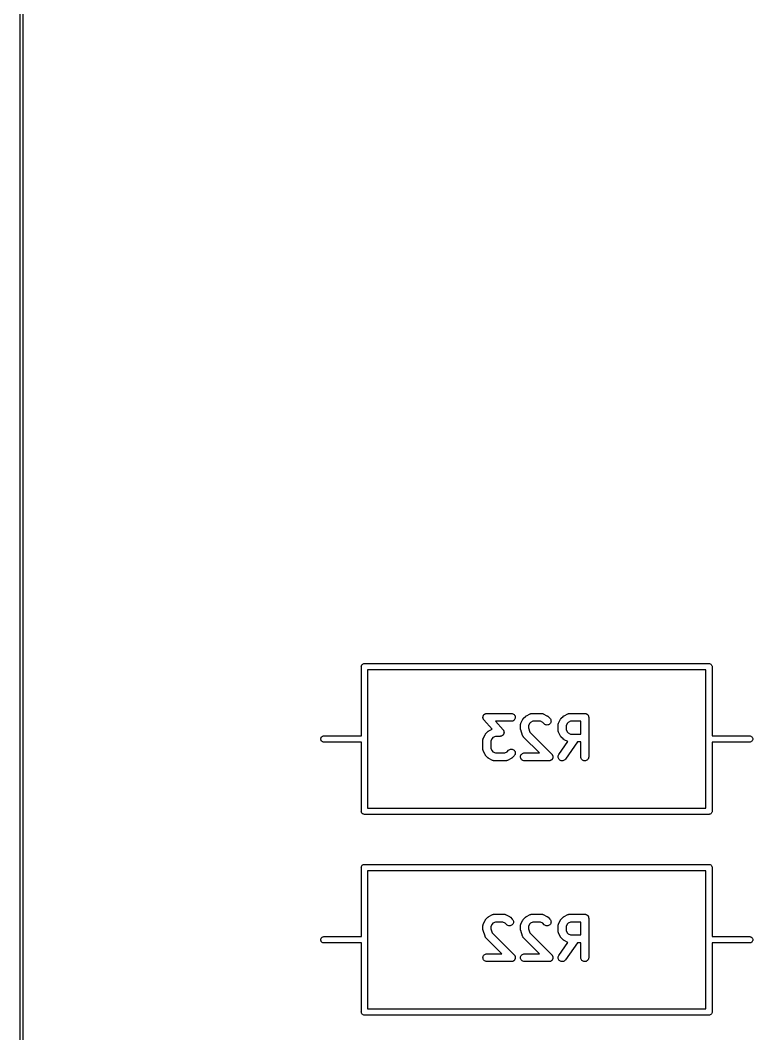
# Model space of a CAD drawing. Extents: x 19 to 116, y -142 to -17.
# Drawn here: x 19.41 to 33.31, y -126.24 to -107.01 of the extents above; entities that cross this region are included whole.
import ezdxf

# ---------------------------------------------------------------- set-up
doc = ezdxf.new("R2010")
doc.units = 0
doc.layers.add('BLACK', color=7, linetype='CONTINUOUS')

msp = doc.modelspace()

# ---------------------------------------------------------------- linework, layer by layer
at = {"layer": 'BLACK', "linetype": 'CONTINUOUS'}
for p, q in [((19.405, -142.239), (19.405, -16.6812)), ((19.455, -16.705), (19.455, -142.215)), ((25.8797, -119.28), (25.8809, -119.268)), ((25.88, -119.283), (25.8797, -119.28)), ((25.88, -120.59), (25.88, -119.283)), ((25.8809, -119.268), (25.8843, -119.257)), ((25.8843, -119.257), (25.8899, -119.247)), ((25.8899, -119.247), (25.8974, -119.237)), ((25.8974, -119.237), (25.9065, -119.23)), ((25.9065, -119.23), (25.9169, -119.224)), ((25.9169, -119.224), (25.9282, -119.221)), ((25.9282, -119.221), (25.9371, -119.22)), ((25.9371, -119.22), (25.9371, -119.22)), ((25.9371, -119.22), (25.94, -119.22)), ((25.94, -119.22), (25.9429, -119.22)), ((25.9429, -119.22), (32.4771, -119.22)), ((26, -119.34), (26, -120.647)), ((32.42, -119.34), (26, -119.34)), ((32.42, -120.647), (32.42, -119.34)), ((32.4771, -119.22), (32.48, -119.22)), ((32.48, -119.22), (32.4829, -119.22)), ((32.4829, -119.22), (32.4829, -119.22)), ((32.4829, -119.22), (32.4918, -119.221)), ((32.4918, -119.221), (32.5031, -119.224)), ((32.5031, -119.224), (32.5135, -119.23)), ((32.5135, -119.23), (32.5226, -119.237)), ((32.5226, -119.237), (32.5301, -119.247)), ((32.5301, -119.247), (32.5357, -119.257)), ((32.5357, -119.257), (32.5391, -119.268)), ((32.5391, -119.268), (32.5403, -119.28)), ((32.5403, -119.28), (32.54, -119.283)), ((32.54, -119.283), (32.54, -120.59)), ((28.2146, -120.182), (28.2184, -120.18)), ((28.2184, -120.18), (28.2221, -120.177)), ((28.2221, -120.177), (28.2244, -120.176)), ((28.2244, -120.176), (28.2265, -120.174)), ((28.2265, -120.174), (28.2308, -120.172)), ((28.2308, -120.172), (28.235, -120.17)), ((28.235, -120.17), (28.2375, -120.169)), ((28.2375, -120.169), (28.2399, -120.168)), ((28.2399, -120.168), (28.2445, -120.167)), ((28.2445, -120.167), (28.249, -120.166)), ((28.249, -120.166), (28.2516, -120.165)), ((28.2516, -120.165), (28.2542, -120.165)), ((28.2542, -120.165), (28.2589, -120.165)), ((28.2589, -120.165), (28.2636, -120.164)), ((28.2636, -120.164), (28.7279, -120.164)), ((28.7279, -120.164), (28.7289, -120.164)), ((28.7289, -120.164), (28.7434, -120.166)), ((28.7434, -120.166), (28.7574, -120.17)), ((28.7574, -120.17), (28.7702, -120.177)), ((28.7702, -120.177), (28.7814, -120.187)), ((29.0157, -120.208), (29.0872, -120.172)), ((29.0872, -120.172), (29.0881, -120.172)), ((29.0881, -120.172), (29.0902, -120.171)), ((29.0902, -120.171), (29.0921, -120.17)), ((29.0921, -120.17), (29.097, -120.168)), ((29.097, -120.168), (29.1019, -120.167)), ((29.1019, -120.167), (29.104, -120.166)), ((29.104, -120.166), (29.1061, -120.166)), ((29.1061, -120.166), (29.1113, -120.165)), ((29.1113, -120.165), (29.1163, -120.164)), ((29.1163, -120.164), (29.1185, -120.164)), ((29.1185, -120.164), (29.1207, -120.164)), ((29.1207, -120.164), (29.2993, -120.164)), ((29.2993, -120.164), (29.3003, -120.164)), ((29.3003, -120.164), (29.3025, -120.165)), ((29.3025, -120.165), (29.3047, -120.164)), ((29.3047, -120.164), (29.3098, -120.165)), ((29.3098, -120.165), (29.3149, -120.166)), ((29.3149, -120.166), (29.317, -120.167)), ((29.317, -120.167), (29.3192, -120.167)), ((29.3192, -120.167), (29.324, -120.169)), ((29.324, -120.169), (29.3288, -120.17)), ((29.3288, -120.17), (29.3308, -120.171)), ((29.3308, -120.171), (29.3328, -120.172)), ((29.3328, -120.172), (29.4043, -120.208)), ((29.73, -120.208), (29.8015, -120.172)), ((29.8015, -120.172), (29.8024, -120.172)), ((29.8024, -120.172), (29.8045, -120.171)), ((29.8045, -120.171), (29.8064, -120.17)), ((29.8064, -120.17), (29.8113, -120.168)), ((29.8113, -120.168), (29.8161, -120.167)), ((29.8161, -120.167), (29.8183, -120.166)), ((29.8183, -120.166), (29.8204, -120.166)), ((29.8204, -120.166), (29.8255, -120.165)), ((29.8255, -120.165), (29.8306, -120.164)), ((29.8306, -120.164), (29.8328, -120.164)), ((29.8328, -120.164), (29.835, -120.164)), ((29.835, -120.164), (30.1207, -120.164)), ((30.1207, -120.164), (30.1212, -120.164)), ((30.1212, -120.164), (30.1212, -120.164)), ((30.1212, -120.164), (30.1213, -120.164)), ((30.1213, -120.164), (30.1218, -120.164)), ((30.1218, -120.164), (30.1288, -120.165)), ((30.1288, -120.165), (30.1358, -120.166)), ((30.1358, -120.166), (30.136, -120.166)), ((30.136, -120.166), (30.1363, -120.166)), ((30.1363, -120.166), (30.143, -120.168)), ((30.143, -120.168), (30.1498, -120.17)), ((30.1498, -120.17), (30.15, -120.17)), ((30.15, -120.17), (30.1503, -120.17)), ((30.1503, -120.17), (30.1565, -120.174)), ((30.1565, -120.174), (30.1627, -120.177)), ((30.1627, -120.177), (30.1629, -120.177)), ((30.1629, -120.177), (30.1631, -120.177)), ((30.1631, -120.177), (30.1685, -120.182)), ((28.1886, -120.239), (28.1888, -120.236)), ((28.189, -120.243), (28.1886, -120.239)), ((28.1888, -120.234), (28.1896, -120.229)), ((28.1888, -120.236), (28.1888, -120.234)), ((28.1891, -120.248), (28.189, -120.243)), ((28.1897, -120.251), (28.1891, -120.248)), ((28.1896, -120.229), (28.1901, -120.224)), ((28.1899, -120.253), (28.1897, -120.251)), ((28.1912, -120.258), (28.1899, -120.253)), ((28.1901, -120.224), (28.1909, -120.222)), ((28.1909, -120.222), (28.1913, -120.219)), ((28.1922, -120.262), (28.1912, -120.258)), ((28.1913, -120.219), (28.193, -120.215)), ((28.1933, -120.265), (28.1922, -120.262)), ((28.193, -120.215), (28.1944, -120.21)), ((28.194, -120.267), (28.1933, -120.265)), ((28.1962, -120.272), (28.194, -120.267)), ((28.1944, -120.21), (28.1957, -120.208)), ((28.1957, -120.208), (28.1966, -120.205)), ((28.1981, -120.276), (28.1962, -120.272)), ((28.1966, -120.205), (28.1992, -120.201)), ((28.1996, -120.278), (28.1981, -120.276)), ((28.1992, -120.201), (28.2014, -120.197)), ((28.2008, -120.28), (28.1996, -120.278)), ((28.2038, -120.284), (28.2008, -120.28)), ((28.2014, -120.197), (28.2031, -120.195)), ((28.2031, -120.195), (28.2045, -120.193)), ((28.2064, -120.288), (28.2038, -120.284)), ((28.2045, -120.193), (28.2077, -120.19)), ((28.2071, -120.289), (28.2064, -120.288)), ((28.3606, -120.464), (28.2071, -120.289)), ((28.2077, -120.19), (28.2107, -120.186)), ((28.2107, -120.186), (28.2128, -120.184)), ((28.2128, -120.184), (28.2146, -120.182)), ((28.7279, -120.314), (28.4289, -120.314)), ((28.4289, -120.314), (28.57, -120.476)), ((28.7424, -120.313), (28.7279, -120.314)), ((28.7564, -120.309), (28.7424, -120.313)), ((28.7694, -120.302), (28.7564, -120.309)), ((28.7807, -120.293), (28.7694, -120.302)), ((28.79, -120.281), (28.7807, -120.293)), ((28.7814, -120.187), (28.7906, -120.198)), ((28.797, -120.268), (28.79, -120.281)), ((28.7906, -120.198), (28.7974, -120.211)), ((28.8013, -120.254), (28.797, -120.268)), ((28.7974, -120.211), (28.8015, -120.225)), ((28.8029, -120.24), (28.8013, -120.254)), ((28.8015, -120.225), (28.8029, -120.24)), ((28.9031, -120.377), (28.9039, -120.372)), ((28.9039, -120.372), (28.9045, -120.367)), ((28.9045, -120.367), (28.9052, -120.364)), ((28.9052, -120.364), (28.9055, -120.362)), ((28.9055, -120.362), (28.9074, -120.357)), ((28.9074, -120.357), (28.9089, -120.353)), ((28.9089, -120.353), (28.91, -120.351)), ((28.91, -120.351), (28.9108, -120.349)), ((28.9108, -120.349), (28.9465, -120.277)), ((28.9465, -120.277), (28.947, -120.276)), ((28.947, -120.276), (28.9493, -120.273)), ((28.9493, -120.273), (28.9512, -120.269)), ((28.9512, -120.269), (28.9532, -120.267)), ((28.9532, -120.267), (28.9549, -120.264)), ((28.9549, -120.264), (28.9579, -120.261)), ((28.9579, -120.261), (28.9605, -120.258)), ((28.9605, -120.258), (28.9963, -120.222)), ((28.9963, -120.222), (28.997, -120.221)), ((28.997, -120.221), (29.0003, -120.219)), ((29.0003, -120.219), (29.0034, -120.216)), ((29.0034, -120.216), (29.006, -120.214)), ((29.006, -120.214), (29.0084, -120.212)), ((29.0084, -120.212), (29.0122, -120.21)), ((29.0122, -120.21), (29.0157, -120.208)), ((29.0752, -120.355), (29.0529, -120.4)), ((29.0937, -120.337), (29.0752, -120.355)), ((29.1384, -120.314), (29.0937, -120.337)), ((29.2816, -120.314), (29.1384, -120.314)), ((29.3263, -120.337), (29.2816, -120.314)), ((29.3534, -120.364), (29.3263, -120.337)), ((29.3647, -120.373), (29.3534, -120.364)), ((29.4043, -120.208), (29.4052, -120.208)), ((29.4052, -120.208), (29.4087, -120.211)), ((29.4087, -120.211), (29.4124, -120.213)), ((29.4124, -120.213), (29.4148, -120.215)), ((29.4148, -120.215), (29.4175, -120.216)), ((29.4175, -120.216), (29.4205, -120.219)), ((29.4205, -120.219), (29.4237, -120.222)), ((29.4237, -120.222), (29.4595, -120.258)), ((29.4591, -120.364), (29.4477, -120.373)), ((29.4685, -120.353), (29.4591, -120.364)), ((29.4595, -120.258), (29.4602, -120.258)), ((29.4602, -120.258), (29.4693, -120.27)), ((29.4755, -120.34), (29.4685, -120.353)), ((29.4693, -120.27), (29.4761, -120.283)), ((29.4798, -120.326), (29.4755, -120.34)), ((29.4761, -120.283), (29.4801, -120.297)), ((29.4814, -120.311), (29.4798, -120.326)), ((29.4801, -120.297), (29.4814, -120.311)), ((29.6173, -120.377), (29.6182, -120.372)), ((29.6182, -120.372), (29.6188, -120.367)), ((29.6188, -120.367), (29.6194, -120.364)), ((29.6194, -120.364), (29.6198, -120.362)), ((29.6198, -120.362), (29.6217, -120.357)), ((29.6217, -120.357), (29.6232, -120.353)), ((29.6232, -120.353), (29.6243, -120.351)), ((29.6243, -120.351), (29.6251, -120.349)), ((29.6251, -120.349), (29.6608, -120.277)), ((29.6608, -120.277), (29.6612, -120.276)), ((29.6612, -120.276), (29.6635, -120.273)), ((29.6635, -120.273), (29.6655, -120.269)), ((29.6655, -120.269), (29.6675, -120.267)), ((29.6675, -120.267), (29.6692, -120.264)), ((29.6692, -120.264), (29.6721, -120.261)), ((29.6721, -120.261), (29.6748, -120.258)), ((29.6748, -120.258), (29.7105, -120.222)), ((29.7105, -120.222), (29.7113, -120.221)), ((29.7113, -120.221), (29.7146, -120.219)), ((29.7146, -120.219), (29.7176, -120.216)), ((29.7176, -120.216), (29.7203, -120.214)), ((29.7203, -120.214), (29.7227, -120.212)), ((29.7227, -120.212), (29.7265, -120.21)), ((29.7265, -120.21), (29.73, -120.208)), ((29.7895, -120.355), (29.7671, -120.4)), ((29.808, -120.337), (29.7895, -120.355)), ((29.8527, -120.314), (29.808, -120.337)), ((30.0457, -120.314), (29.8527, -120.314)), ((30.0457, -120.557), (30.0457, -120.314)), ((30.1685, -120.182), (30.1739, -120.186)), ((30.1739, -120.186), (30.1741, -120.187)), ((30.1741, -120.187), (30.1743, -120.187)), ((30.1743, -120.187), (30.1787, -120.192)), ((30.1787, -120.192), (30.1832, -120.198)), ((30.1832, -120.198), (30.1833, -120.198)), ((30.1833, -120.198), (30.1835, -120.198)), ((30.1835, -120.198), (30.1867, -120.204)), ((30.1867, -120.204), (30.1901, -120.211)), ((30.1901, -120.211), (30.1901, -120.211)), ((30.1901, -120.211), (30.1903, -120.211)), ((30.1903, -120.211), (30.1922, -120.218)), ((30.1922, -120.218), (30.1943, -120.225)), ((30.1943, -120.225), (30.1943, -120.225)), ((30.1943, -120.225), (30.1944, -120.225)), ((30.1944, -120.225), (30.195, -120.232)), ((30.195, -120.232), (30.1957, -120.239)), ((30.1957, -120.239), (30.1957, -120.989)), ((28.1965, -120.634), (28.2322, -120.563)), ((28.2322, -120.563), (28.2327, -120.562)), ((28.2327, -120.562), (28.235, -120.558)), ((28.235, -120.558), (28.237, -120.555)), ((28.237, -120.555), (28.2389, -120.552)), ((28.2389, -120.552), (28.2406, -120.55)), ((28.2406, -120.55), (28.2436, -120.547)), ((28.2436, -120.547), (28.2463, -120.543)), ((28.2463, -120.543), (28.282, -120.508)), ((28.282, -120.508), (28.2827, -120.507)), ((28.2827, -120.507), (28.286, -120.504)), ((28.286, -120.504), (28.2891, -120.501)), ((28.2891, -120.501), (28.2917, -120.5)), ((28.2917, -120.5), (28.2942, -120.498)), ((28.2942, -120.498), (28.2979, -120.496)), ((28.2979, -120.496), (28.3015, -120.494)), ((28.3015, -120.494), (28.3606, -120.464)), ((28.57, -120.476), (28.5707, -120.476)), ((28.5707, -120.476), (28.5734, -120.48)), ((28.5734, -120.48), (28.5763, -120.484)), ((28.578, -120.563), (28.5757, -120.567)), ((28.5763, -120.484), (28.5775, -120.486)), ((28.5775, -120.486), (28.579, -120.488)), ((28.5805, -120.559), (28.578, -120.563)), ((28.579, -120.488), (28.5809, -120.493)), ((28.5815, -120.556), (28.5805, -120.559)), ((28.5809, -120.493), (28.5831, -120.497)), ((28.5827, -120.554), (28.5815, -120.556)), ((28.5841, -120.55), (28.5827, -120.554)), ((28.5831, -120.497), (28.5839, -120.499)), ((28.5839, -120.499), (28.5849, -120.502)), ((28.5858, -120.545), (28.5841, -120.55)), ((28.5849, -120.502), (28.5859, -120.506)), ((28.5863, -120.543), (28.5858, -120.545)), ((28.5859, -120.506), (28.5872, -120.511)), ((28.587, -120.54), (28.5863, -120.543)), ((28.5875, -120.535), (28.587, -120.54)), ((28.5872, -120.511), (28.5875, -120.514)), ((28.5875, -120.514), (28.588, -120.516)), ((28.5883, -120.531), (28.5875, -120.535)), ((28.588, -120.516), (28.5881, -120.521)), ((28.5881, -120.521), (28.5886, -120.526)), ((28.5886, -120.526), (28.5883, -120.528)), ((28.5883, -120.528), (28.5883, -120.531)), ((28.9029, -120.381), (28.9031, -120.379)), ((28.9029, -120.382), (28.9029, -120.381)), ((28.9029, -120.454), (28.9029, -120.382)), ((28.9033, -120.458), (28.9029, -120.454)), ((28.9031, -120.379), (28.9031, -120.377)), ((28.9033, -120.462), (28.9033, -120.458)), ((28.904, -120.465), (28.9033, -120.462)), ((28.9043, -120.468), (28.904, -120.465)), ((28.9055, -120.472), (28.9043, -120.468)), ((28.9064, -120.476), (28.9055, -120.472)), ((28.9067, -120.477), (28.9064, -120.476)), ((28.9424, -120.584), (28.9067, -120.477)), ((29.0529, -120.4), (29.0529, -120.441)), ((29.0529, -120.441), (29.0791, -120.52)), ((29.0791, -120.52), (29.4952, -120.936)), ((29.3776, -120.38), (29.3647, -120.373)), ((29.3916, -120.384), (29.3776, -120.38)), ((29.4062, -120.386), (29.3916, -120.384)), ((29.4207, -120.384), (29.4062, -120.386)), ((29.4348, -120.38), (29.4207, -120.384)), ((29.4477, -120.373), (29.4348, -120.38)), ((29.6171, -120.381), (29.6174, -120.379)), ((29.6171, -120.382), (29.6171, -120.381)), ((29.6171, -120.489), (29.6171, -120.382)), ((29.6174, -120.491), (29.6171, -120.489)), ((29.6174, -120.379), (29.6173, -120.377)), ((29.6173, -120.494), (29.6174, -120.491)), ((29.6181, -120.499), (29.6173, -120.494)), ((29.6186, -120.504), (29.6181, -120.499)), ((29.6192, -120.506), (29.6186, -120.504)), ((29.6196, -120.508), (29.6192, -120.506)), ((29.6213, -120.513), (29.6196, -120.508)), ((29.6228, -120.518), (29.6213, -120.513)), ((29.6238, -120.52), (29.6228, -120.518)), ((29.6246, -120.522), (29.6238, -120.52)), ((29.6251, -120.523), (29.6246, -120.522)), ((29.6608, -120.594), (29.6251, -120.523)), ((29.7671, -120.4), (29.7671, -120.472)), ((29.7671, -120.472), (29.7895, -120.516)), ((29.7895, -120.516), (29.808, -120.535)), ((29.808, -120.535), (29.8527, -120.557)), ((29.8527, -120.557), (30.0457, -120.557)), ((25.1097, -120.65), (25.1109, -120.638)), ((25.1109, -120.662), (25.1097, -120.65)), ((25.1109, -120.638), (25.1143, -120.627)), ((25.1143, -120.673), (25.1109, -120.662)), ((25.1143, -120.627), (25.1199, -120.617)), ((25.1199, -120.683), (25.1143, -120.673)), ((25.1199, -120.617), (25.1274, -120.607)), ((25.1274, -120.693), (25.1199, -120.683)), ((25.1274, -120.607), (25.1365, -120.6)), ((25.1365, -120.7), (25.1274, -120.693)), ((25.1365, -120.6), (25.1469, -120.594)), ((25.1469, -120.706), (25.1365, -120.7)), ((25.1469, -120.594), (25.1582, -120.591)), ((25.1582, -120.709), (25.1469, -120.706)), ((25.1582, -120.591), (25.1671, -120.59)), ((25.1671, -120.71), (25.1582, -120.709)), ((25.1671, -120.59), (25.88, -120.59)), ((25.88, -120.71), (25.1671, -120.71)), ((25.88, -122.017), (25.88, -120.71)), ((26, -120.647), (26.0003, -120.65)), ((26.0003, -120.65), (26, -120.653)), ((26, -120.653), (26, -121.96)), ((28.1886, -120.667), (28.1888, -120.665)), ((28.1886, -120.668), (28.1886, -120.667)), ((28.1886, -120.846), (28.1886, -120.668)), ((28.1888, -120.662), (28.1896, -120.657)), ((28.1888, -120.665), (28.1888, -120.662)), ((28.1896, -120.657), (28.1902, -120.652)), ((28.1902, -120.652), (28.1909, -120.65)), ((28.1909, -120.65), (28.1913, -120.648)), ((28.1913, -120.648), (28.1931, -120.643)), ((28.1931, -120.643), (28.1946, -120.638)), ((28.1946, -120.638), (28.1957, -120.636)), ((28.1957, -120.636), (28.1965, -120.634)), ((28.3609, -120.641), (28.3386, -120.686)), ((28.3386, -120.686), (28.3386, -120.829)), ((28.3794, -120.622), (28.3609, -120.641)), ((28.4241, -120.6), (28.3794, -120.622)), ((28.5136, -120.6), (28.4241, -120.6)), ((28.5182, -120.6), (28.5136, -120.6)), ((28.523, -120.599), (28.5182, -120.6)), ((28.5255, -120.599), (28.523, -120.599)), ((28.5281, -120.599), (28.5255, -120.599)), ((28.5326, -120.597), (28.5281, -120.599)), ((28.5372, -120.596), (28.5326, -120.597)), ((28.5396, -120.595), (28.5372, -120.596)), ((28.5422, -120.594), (28.5396, -120.595)), ((28.5463, -120.592), (28.5422, -120.594)), ((28.5506, -120.59), (28.5463, -120.592)), ((28.5528, -120.589), (28.5506, -120.59)), ((28.5551, -120.587), (28.5528, -120.589)), ((28.5587, -120.584), (28.5551, -120.587)), ((28.5626, -120.582), (28.5587, -120.584)), ((28.5644, -120.58), (28.5626, -120.582)), ((28.5664, -120.578), (28.5644, -120.58)), ((28.5694, -120.575), (28.5664, -120.578)), ((28.5727, -120.571), (28.5694, -120.575)), ((28.5741, -120.569), (28.5727, -120.571)), ((28.5757, -120.567), (28.5741, -120.569)), ((28.9433, -120.586), (28.9424, -120.584)), ((28.9439, -120.589), (28.9433, -120.586)), ((28.9463, -120.593), (28.9439, -120.589)), ((28.9484, -120.598), (28.9463, -120.593)), ((28.9497, -120.6), (28.9484, -120.598)), ((28.9507, -120.602), (28.9497, -120.6)), ((28.9539, -120.606), (28.9507, -120.602)), ((28.9568, -120.61), (28.9539, -120.606)), ((28.9584, -120.611), (28.9568, -120.61)), ((28.9598, -120.613), (28.9584, -120.611)), ((28.9605, -120.614), (28.9598, -120.613)), ((29.2611, -120.914), (28.9605, -120.614)), ((29.6307, -120.946), (29.8032, -120.7)), ((29.663, -120.598), (29.6608, -120.594)), ((29.665, -120.602), (29.663, -120.598)), ((29.6669, -120.604), (29.665, -120.602)), ((29.6686, -120.607), (29.6669, -120.604)), ((29.6715, -120.61), (29.6686, -120.607)), ((29.6741, -120.613), (29.6715, -120.61)), ((29.6748, -120.614), (29.6741, -120.613)), ((29.7105, -120.649), (29.6748, -120.614)), ((29.7138, -120.652), (29.7105, -120.649)), ((29.7168, -120.655), (29.7138, -120.652)), ((29.7194, -120.657), (29.7168, -120.655)), ((29.7218, -120.659), (29.7194, -120.657)), ((29.7256, -120.661), (29.7218, -120.659)), ((29.7291, -120.663), (29.7256, -120.661)), ((29.73, -120.664), (29.7291, -120.663)), ((29.8015, -120.699), (29.73, -120.664)), ((29.9812, -120.707), (29.7536, -121.032)), ((29.8032, -120.7), (29.8015, -120.699)), ((30.0457, -120.707), (29.9812, -120.707)), ((30.0457, -120.989), (30.0457, -120.707)), ((32.4197, -120.65), (32.42, -120.647)), ((32.42, -120.653), (32.4197, -120.65)), ((32.42, -121.96), (32.42, -120.653)), ((32.54, -120.59), (33.2529, -120.59)), ((33.2529, -120.71), (32.54, -120.71)), ((32.54, -120.71), (32.54, -122.017)), ((33.2529, -120.59), (33.2618, -120.591)), ((33.2618, -120.709), (33.2529, -120.71)), ((33.2618, -120.591), (33.2731, -120.594)), ((33.2731, -120.706), (33.2618, -120.709)), ((33.2731, -120.594), (33.2835, -120.6)), ((33.2835, -120.7), (33.2731, -120.706)), ((33.2835, -120.6), (33.2926, -120.607)), ((33.2926, -120.693), (33.2835, -120.7)), ((33.2926, -120.607), (33.3001, -120.617)), ((33.3001, -120.683), (33.2926, -120.693)), ((33.3001, -120.617), (33.3057, -120.627)), ((33.3057, -120.673), (33.3001, -120.683)), ((33.3057, -120.627), (33.3091, -120.638)), ((33.3091, -120.662), (33.3057, -120.673)), ((33.3091, -120.638), (33.3103, -120.65)), ((33.3103, -120.65), (33.3091, -120.662)), ((28.1888, -120.849), (28.1886, -120.846)), ((28.1887, -120.851), (28.1888, -120.849)), ((28.1895, -120.856), (28.1887, -120.851)), ((28.19, -120.861), (28.1895, -120.856)), ((28.1906, -120.863), (28.19, -120.861)), ((28.191, -120.865), (28.1906, -120.863)), ((28.1927, -120.87), (28.191, -120.865)), ((28.1942, -120.875), (28.1927, -120.87)), ((28.1953, -120.877), (28.1942, -120.875)), ((28.196, -120.879), (28.1953, -120.877)), ((28.1965, -120.88), (28.196, -120.879)), ((28.2322, -120.951), (28.1965, -120.88)), ((28.3386, -120.829), (28.3609, -120.873)), ((28.3609, -120.873), (28.3794, -120.892)), ((28.3794, -120.892), (28.4241, -120.914)), ((28.4241, -120.914), (28.603, -120.914)), ((28.603, -120.914), (28.6477, -120.892)), ((28.6477, -120.892), (28.6748, -120.865)), ((28.6748, -120.865), (28.6756, -120.864)), ((28.6756, -120.864), (28.687, -120.855)), ((28.687, -120.855), (28.7, -120.848)), ((28.7, -120.848), (28.7141, -120.844)), ((28.7141, -120.844), (28.7286, -120.843)), ((28.7286, -120.843), (28.7432, -120.844)), ((28.7432, -120.844), (28.7572, -120.849)), ((28.7572, -120.849), (28.77, -120.856)), ((28.77, -120.856), (28.7813, -120.865)), ((28.7813, -120.865), (28.7905, -120.877)), ((28.7971, -120.947), (28.7902, -120.96)), ((28.7905, -120.877), (28.7973, -120.89)), ((28.8014, -120.933), (28.7971, -120.947)), ((28.7973, -120.89), (28.8015, -120.904)), ((28.8029, -120.918), (28.8014, -120.933)), ((28.8015, -120.904), (28.8029, -120.918)), ((28.9087, -120.96), (28.9157, -120.947)), ((28.9157, -120.947), (28.925, -120.936)), ((28.925, -120.936), (28.9364, -120.927)), ((28.9364, -120.927), (28.9493, -120.92)), ((28.9493, -120.92), (28.9633, -120.916)), ((28.9633, -120.916), (28.9779, -120.914)), ((28.9779, -120.914), (29.2611, -120.914)), ((29.4952, -120.936), (29.4957, -120.937)), ((29.4957, -120.937), (29.4957, -120.937)), ((29.4957, -120.937), (29.4957, -120.937)), ((29.4957, -120.937), (29.4959, -120.937)), ((29.4959, -120.937), (29.5004, -120.943)), ((29.5004, -120.943), (29.5049, -120.948)), ((29.5049, -120.948), (29.505, -120.948)), ((29.505, -120.948), (29.505, -120.948)), ((29.505, -120.948), (29.5084, -120.955)), ((29.6235, -120.959), (29.6307, -120.946)), ((28.2344, -120.955), (28.2322, -120.951)), ((28.2364, -120.959), (28.2344, -120.955)), ((28.2383, -120.961), (28.2364, -120.959)), ((28.24, -120.964), (28.2383, -120.961)), ((28.2429, -120.967), (28.24, -120.964)), ((28.2455, -120.97), (28.2429, -120.967)), ((28.2463, -120.971), (28.2455, -120.97)), ((28.282, -121.007), (28.2463, -120.971)), ((28.2852, -121.009), (28.282, -121.007)), ((28.2882, -121.012), (28.2852, -121.009)), ((28.2909, -121.014), (28.2882, -121.012)), ((28.2933, -121.016), (28.2909, -121.014)), ((28.297, -121.018), (28.2933, -121.016)), ((28.3005, -121.02), (28.297, -121.018)), ((28.3015, -121.021), (28.3005, -121.02)), ((28.3729, -121.056), (28.3015, -121.021)), ((28.3749, -121.057), (28.3729, -121.056)), ((28.3769, -121.058), (28.3749, -121.057)), ((28.3818, -121.06), (28.3769, -121.058)), ((28.3866, -121.062), (28.3818, -121.06)), ((28.3887, -121.062), (28.3866, -121.062)), ((28.3908, -121.063), (28.3887, -121.062)), ((28.3959, -121.063), (28.3908, -121.063)), ((28.401, -121.064), (28.3959, -121.063)), ((28.4032, -121.064), (28.401, -121.064)), ((28.4054, -121.064), (28.4032, -121.064)), ((28.4064, -121.064), (28.4054, -121.064)), ((28.6207, -121.064), (28.4064, -121.064)), ((28.6229, -121.064), (28.6207, -121.064)), ((28.6251, -121.064), (28.6229, -121.064)), ((28.6302, -121.063), (28.6251, -121.064)), ((28.6353, -121.063), (28.6302, -121.063)), ((28.6374, -121.062), (28.6353, -121.063)), ((28.6396, -121.062), (28.6374, -121.062)), ((28.6444, -121.06), (28.6396, -121.062)), ((28.6493, -121.059), (28.6444, -121.06)), ((28.6512, -121.058), (28.6493, -121.059)), ((28.6533, -121.057), (28.6512, -121.058)), ((28.6543, -121.056), (28.6533, -121.057)), ((28.7257, -121.021), (28.6543, -121.056)), ((28.7292, -121.018), (28.7257, -121.021)), ((28.733, -121.016), (28.7292, -121.018)), ((28.7354, -121.015), (28.733, -121.016)), ((28.7381, -121.013), (28.7354, -121.015)), ((28.7411, -121.01), (28.7381, -121.013)), ((28.7444, -121.007), (28.7411, -121.01)), ((28.7452, -121.007), (28.7444, -121.007)), ((28.7809, -120.971), (28.7452, -121.007)), ((28.7902, -120.96), (28.7809, -120.971)), ((28.9029, -120.989), (28.9044, -120.974)), ((28.9042, -121.003), (28.9029, -120.989)), ((28.9083, -121.017), (28.9042, -121.003)), ((28.9044, -120.974), (28.9087, -120.96)), ((28.9151, -121.03), (28.9083, -121.017)), ((28.9243, -121.042), (28.9151, -121.03)), ((28.9355, -121.051), (28.9243, -121.042)), ((28.9483, -121.058), (28.9355, -121.051)), ((28.9623, -121.063), (28.9483, -121.058)), ((28.9768, -121.064), (28.9623, -121.063)), ((28.9779, -121.064), (28.9768, -121.064)), ((29.4421, -121.064), (28.9779, -121.064)), ((29.4493, -121.064), (29.4421, -121.064)), ((29.4565, -121.063), (29.4493, -121.064)), ((29.4566, -121.063), (29.4565, -121.063)), ((29.4567, -121.063), (29.4566, -121.063)), ((29.4636, -121.061), (29.4567, -121.063)), ((29.4705, -121.059), (29.4636, -121.061)), ((29.4706, -121.059), (29.4705, -121.059)), ((29.4707, -121.059), (29.4706, -121.059)), ((29.4769, -121.055), (29.4707, -121.059)), ((29.4834, -121.052), (29.4769, -121.055)), ((29.4835, -121.052), (29.4834, -121.052)), ((29.4836, -121.052), (29.4835, -121.052)), ((29.4892, -121.047), (29.4836, -121.052)), ((29.4948, -121.043), (29.4892, -121.047)), ((29.4949, -121.043), (29.4948, -121.043)), ((29.495, -121.043), (29.4949, -121.043)), ((29.4996, -121.037), (29.495, -121.043)), ((29.5042, -121.031), (29.4996, -121.037)), ((29.5043, -121.031), (29.5042, -121.031)), ((29.5042, -121.031), (29.5042, -121.031)), ((29.5077, -121.025), (29.5043, -121.031)), ((29.5112, -121.019), (29.5077, -121.025)), ((29.5084, -120.955), (29.5117, -120.961)), ((29.5113, -121.018), (29.5112, -121.018)), ((29.5112, -121.018), (29.5112, -121.019)), ((29.5134, -121.011), (29.5113, -121.018)), ((29.5117, -120.961), (29.5117, -120.961)), ((29.5117, -120.961), (29.5118, -120.961)), ((29.5118, -120.961), (29.5138, -120.968)), ((29.5156, -121.005), (29.5134, -121.011)), ((29.5138, -120.968), (29.5158, -120.975)), ((29.5164, -120.997), (29.5156, -121.004)), ((29.5156, -121.004), (29.5156, -121.004)), ((29.5156, -121.004), (29.5156, -121.005)), ((29.5158, -120.975), (29.5158, -120.975)), ((29.5158, -120.975), (29.5159, -120.975)), ((29.5159, -120.975), (29.5165, -120.983)), ((29.5171, -120.99), (29.5164, -120.997)), ((29.5165, -120.983), (29.5171, -120.99)), ((29.5171, -120.99), (29.5171, -120.99)), ((29.5171, -120.99), (29.5171, -120.99)), ((29.6172, -120.987), (29.6189, -120.973)), ((29.6182, -121.002), (29.6172, -120.987)), ((29.6221, -121.016), (29.6182, -121.002)), ((29.6189, -120.973), (29.6235, -120.959)), ((29.6287, -121.029), (29.6221, -121.016)), ((29.6377, -121.041), (29.6287, -121.029)), ((29.6487, -121.05), (29.6377, -121.041)), ((29.6614, -121.058), (29.6487, -121.05)), ((29.6753, -121.062), (29.6614, -121.058)), ((29.6898, -121.064), (29.6753, -121.062)), ((29.7044, -121.063), (29.6898, -121.064)), ((29.7185, -121.059), (29.7044, -121.063)), ((29.7317, -121.053), (29.7185, -121.059)), ((29.7433, -121.044), (29.7317, -121.053)), ((29.753, -121.033), (29.7433, -121.044)), ((29.7536, -121.032), (29.753, -121.033)), ((30.0471, -121.004), (30.0457, -120.989)), ((30.0514, -121.018), (30.0471, -121.004)), ((30.0582, -121.031), (30.0514, -121.018)), ((30.0675, -121.042), (30.0582, -121.031)), ((30.0788, -121.051), (30.0675, -121.042)), ((30.0916, -121.058), (30.0788, -121.051)), ((30.1056, -121.063), (30.0916, -121.058)), ((30.1202, -121.064), (30.1056, -121.063)), ((30.1348, -121.063), (30.1202, -121.064)), ((30.1488, -121.059), (30.1348, -121.063)), ((30.1618, -121.052), (30.1488, -121.059)), ((30.1732, -121.043), (30.1618, -121.052)), ((30.1826, -121.032), (30.1732, -121.043)), ((30.1896, -121.019), (30.1826, -121.032)), ((30.1941, -121.005), (30.1896, -121.019)), ((30.1957, -120.99), (30.1941, -121.005)), ((30.1957, -120.989), (30.1957, -120.99)), ((25.8797, -122.02), (25.88, -122.017)), ((25.8809, -122.032), (25.8797, -122.02)), ((25.8843, -122.043), (25.8809, -122.032)), ((25.8884, -122.051), (25.8843, -122.043)), ((25.8899, -122.053), (25.8884, -122.051)), ((25.8974, -122.063), (25.8899, -122.053)), ((25.9065, -122.07), (25.8974, -122.063)), ((25.9169, -122.076), (25.9065, -122.07)), ((25.9282, -122.079), (25.9169, -122.076)), ((25.94, -122.08), (25.9282, -122.079)), ((25.9429, -122.08), (25.94, -122.08)), ((32.4771, -122.08), (25.9429, -122.08)), ((26, -121.96), (32.42, -121.96)), ((32.48, -122.08), (32.4771, -122.08)), ((32.4918, -122.079), (32.48, -122.08)), ((32.5031, -122.076), (32.4918, -122.079)), ((32.5135, -122.07), (32.5031, -122.076)), ((32.5226, -122.063), (32.5135, -122.07)), ((32.5301, -122.053), (32.5226, -122.063)), ((32.5357, -122.043), (32.5301, -122.053)), ((32.5391, -122.032), (32.5357, -122.043)), ((32.54, -122.023), (32.5391, -122.032)), ((32.54, -122.017), (32.5403, -122.02)), ((32.5403, -122.02), (32.54, -122.023)), ((32.54, -122.023), (32.54, -122.023)), ((25.8843, -123.067), (25.8899, -123.057)), ((25.8899, -123.057), (25.8974, -123.047)), ((25.8974, -123.047), (25.9065, -123.04)), ((25.9065, -123.04), (25.9169, -123.034)), ((25.9169, -123.034), (25.9282, -123.031)), ((25.9282, -123.031), (25.9371, -123.03)), ((25.9371, -123.03), (25.9371, -123.03)), ((25.9371, -123.03), (25.94, -123.03)), ((25.94, -123.03), (25.9429, -123.03)), ((25.9429, -123.03), (32.4771, -123.03)), ((32.4771, -123.03), (32.48, -123.03)), ((32.48, -123.03), (32.4829, -123.03)), ((32.4829, -123.03), (32.4829, -123.03)), ((32.4829, -123.03), (32.4918, -123.031)), ((32.4918, -123.031), (32.5031, -123.034)), ((32.5031, -123.034), (32.5118, -123.039)), ((32.5118, -123.039), (32.5135, -123.04)), ((32.5135, -123.04), (32.5226, -123.047)), ((32.5226, -123.047), (32.5301, -123.057)), ((32.5301, -123.057), (32.5357, -123.067)), ((25.8797, -123.09), (25.8809, -123.078)), ((25.88, -123.093), (25.8797, -123.09)), ((25.88, -124.4), (25.88, -123.093)), ((25.8809, -123.078), (25.8843, -123.067)), ((26, -123.15), (26, -124.457)), ((32.42, -123.15), (26, -123.15)), ((32.42, -124.457), (32.42, -123.15)), ((32.5357, -123.067), (32.5391, -123.078)), ((32.5391, -123.078), (32.5395, -123.082)), ((32.5395, -123.082), (32.5403, -123.09)), ((32.5403, -123.09), (32.54, -123.093)), ((32.54, -123.093), (32.54, -124.4)), ((28.2891, -124.026), (28.2917, -124.024)), ((28.2917, -124.024), (28.2942, -124.022)), ((28.2942, -124.022), (28.2979, -124.02)), ((28.2979, -124.02), (28.3015, -124.018)), ((28.3015, -124.018), (28.3729, -123.982)), ((28.3729, -123.982), (28.3738, -123.982)), ((28.3738, -123.982), (28.3759, -123.981)), ((28.3759, -123.981), (28.3778, -123.98)), ((28.3778, -123.98), (28.3828, -123.978)), ((28.3828, -123.978), (28.3876, -123.977)), ((28.3876, -123.977), (28.3897, -123.976)), ((28.3897, -123.976), (28.3919, -123.976)), ((28.3919, -123.976), (28.397, -123.975)), ((28.397, -123.975), (28.402, -123.974)), ((28.402, -123.974), (28.4042, -123.975)), ((28.4042, -123.975), (28.4064, -123.974)), ((28.4064, -123.974), (28.585, -123.974)), ((28.585, -123.974), (28.586, -123.974)), ((28.586, -123.974), (28.5882, -123.975)), ((28.5882, -123.975), (28.5904, -123.974)), ((28.5904, -123.974), (28.5955, -123.975)), ((28.5955, -123.975), (28.6006, -123.976)), ((28.6006, -123.976), (28.6027, -123.977)), ((28.6027, -123.977), (28.6049, -123.977)), ((28.6049, -123.977), (28.6097, -123.979)), ((28.6097, -123.979), (28.6145, -123.98)), ((28.6145, -123.98), (28.6165, -123.981)), ((28.6165, -123.981), (28.6185, -123.982)), ((28.6185, -123.982), (28.69, -124.018)), ((28.69, -124.018), (28.6909, -124.018)), ((28.6909, -124.018), (28.6944, -124.021)), ((28.6944, -124.021), (28.6981, -124.023)), ((28.6981, -124.023), (28.7006, -124.025)), ((28.7006, -124.025), (28.7032, -124.026)), ((29.0034, -124.026), (29.006, -124.024)), ((29.006, -124.024), (29.0084, -124.022)), ((29.0084, -124.022), (29.0122, -124.02)), ((29.0122, -124.02), (29.0157, -124.018)), ((29.0157, -124.018), (29.0872, -123.982)), ((29.0872, -123.982), (29.0881, -123.982)), ((29.0881, -123.982), (29.0902, -123.981)), ((29.0902, -123.981), (29.0921, -123.98)), ((29.0921, -123.98), (29.097, -123.978)), ((29.097, -123.978), (29.1019, -123.977)), ((29.1019, -123.977), (29.104, -123.976)), ((29.104, -123.976), (29.1061, -123.976)), ((29.1061, -123.976), (29.1113, -123.975)), ((29.1113, -123.975), (29.1163, -123.974)), ((29.1163, -123.974), (29.1185, -123.974)), ((29.1185, -123.974), (29.1207, -123.974)), ((29.1207, -123.974), (29.2993, -123.974)), ((29.2993, -123.974), (29.3003, -123.974)), ((29.3003, -123.974), (29.3025, -123.975)), ((29.3025, -123.975), (29.3047, -123.974)), ((29.3047, -123.974), (29.3098, -123.975)), ((29.3098, -123.975), (29.3149, -123.976)), ((29.3149, -123.976), (29.317, -123.977)), ((29.317, -123.977), (29.3192, -123.977)), ((29.3192, -123.977), (29.324, -123.979)), ((29.324, -123.979), (29.3288, -123.98)), ((29.3288, -123.98), (29.3308, -123.981)), ((29.3308, -123.981), (29.3328, -123.982)), ((29.3328, -123.982), (29.4043, -124.018)), ((29.4043, -124.018), (29.4052, -124.018)), ((29.4052, -124.018), (29.4087, -124.021)), ((29.4087, -124.021), (29.4124, -124.023)), ((29.4124, -124.023), (29.4148, -124.025)), ((29.4148, -124.025), (29.4175, -124.026)), ((29.7176, -124.026), (29.7203, -124.024)), ((29.7203, -124.024), (29.7227, -124.022)), ((29.7227, -124.022), (29.7265, -124.02)), ((29.7265, -124.02), (29.73, -124.018)), ((29.73, -124.018), (29.8015, -123.982)), ((29.8015, -123.982), (29.8024, -123.982)), ((29.8024, -123.982), (29.8045, -123.981)), ((29.8045, -123.981), (29.8064, -123.98)), ((29.8064, -123.98), (29.8113, -123.978)), ((29.8113, -123.978), (29.8161, -123.977)), ((29.8161, -123.977), (29.8183, -123.976)), ((29.8183, -123.976), (29.8204, -123.976)), ((29.8204, -123.976), (29.8255, -123.975)), ((29.8255, -123.975), (29.8306, -123.974)), ((29.8306, -123.974), (29.8328, -123.974)), ((29.8328, -123.974), (29.835, -123.974)), ((29.835, -123.974), (30.1207, -123.974)), ((30.1207, -123.974), (30.1212, -123.974)), ((30.1212, -123.974), (30.1212, -123.974)), ((30.1212, -123.974), (30.1213, -123.974)), ((30.1213, -123.974), (30.1218, -123.974)), ((30.1218, -123.974), (30.1288, -123.975)), ((30.1288, -123.975), (30.1358, -123.976)), ((30.1358, -123.976), (30.136, -123.976)), ((30.136, -123.976), (30.1363, -123.976)), ((30.1363, -123.976), (30.143, -123.978)), ((30.143, -123.978), (30.1498, -123.98)), ((30.1498, -123.98), (30.15, -123.98)), ((30.15, -123.98), (30.1503, -123.98)), ((30.1503, -123.98), (30.1565, -123.984)), ((30.1565, -123.984), (30.1627, -123.987)), ((30.1627, -123.987), (30.1629, -123.987)), ((30.1629, -123.987), (30.1631, -123.987)), ((30.1631, -123.987), (30.1685, -123.992)), ((30.1685, -123.992), (30.1739, -123.996)), ((30.1739, -123.996), (30.1741, -123.997)), ((30.1741, -123.997), (30.1743, -123.997)), ((30.1743, -123.997), (30.1787, -124.002)), ((30.1787, -124.002), (30.1832, -124.008)), ((30.1832, -124.008), (30.1833, -124.008)), ((30.1833, -124.008), (30.1835, -124.008)), ((30.1835, -124.008), (30.1867, -124.014)), ((30.1867, -124.014), (30.1901, -124.021)), ((30.1901, -124.021), (30.1901, -124.021)), ((30.1901, -124.021), (30.1903, -124.021)), ((30.1903, -124.021), (30.1922, -124.028)), ((28.1886, -124.191), (28.1888, -124.189)), ((28.1886, -124.192), (28.1886, -124.191)), ((28.1886, -124.264), (28.1886, -124.192)), ((28.1888, -124.187), (28.1896, -124.182)), ((28.1888, -124.189), (28.1888, -124.187)), ((28.1896, -124.182), (28.1902, -124.177)), ((28.1902, -124.177), (28.1909, -124.174)), ((28.1909, -124.174), (28.1913, -124.172)), ((28.1913, -124.172), (28.1931, -124.167)), ((28.1931, -124.167), (28.1946, -124.163)), ((28.1946, -124.163), (28.1957, -124.161)), ((28.1957, -124.161), (28.1965, -124.159)), ((28.1965, -124.159), (28.2322, -124.087)), ((28.2322, -124.087), (28.2327, -124.086)), ((28.2327, -124.086), (28.235, -124.083)), ((28.235, -124.083), (28.237, -124.079)), ((28.237, -124.079), (28.2389, -124.077)), ((28.2389, -124.077), (28.2406, -124.074)), ((28.2406, -124.074), (28.2436, -124.071)), ((28.2436, -124.071), (28.2463, -124.068)), ((28.2463, -124.068), (28.282, -124.032)), ((28.282, -124.032), (28.2827, -124.031)), ((28.2827, -124.031), (28.286, -124.029)), ((28.286, -124.029), (28.2891, -124.026)), ((28.3609, -124.165), (28.3386, -124.21)), ((28.3386, -124.21), (28.3386, -124.251)), ((28.3794, -124.147), (28.3609, -124.165)), ((28.4241, -124.124), (28.3794, -124.147)), ((28.5673, -124.124), (28.4241, -124.124)), ((28.612, -124.147), (28.5673, -124.124)), ((28.6391, -124.174), (28.612, -124.147)), ((28.6504, -124.183), (28.6391, -124.174)), ((28.6633, -124.19), (28.6504, -124.183)), ((28.6773, -124.194), (28.6633, -124.19)), ((28.6919, -124.196), (28.6773, -124.194)), ((28.7065, -124.194), (28.6919, -124.196)), ((28.7032, -124.026), (28.7062, -124.029)), ((28.7062, -124.029), (28.7095, -124.032)), ((28.7205, -124.19), (28.7065, -124.194)), ((28.7095, -124.032), (28.7452, -124.068)), ((28.7334, -124.183), (28.7205, -124.19)), ((28.7448, -124.174), (28.7334, -124.183)), ((28.7542, -124.163), (28.7448, -124.174)), ((28.7452, -124.068), (28.7459, -124.068)), ((28.7459, -124.068), (28.755, -124.08)), ((28.7612, -124.15), (28.7542, -124.163)), ((28.755, -124.08), (28.7618, -124.093)), ((28.7656, -124.136), (28.7612, -124.15)), ((28.7618, -124.093), (28.7659, -124.107)), ((28.7671, -124.121), (28.7656, -124.136)), ((28.7659, -124.107), (28.7671, -124.121)), ((28.9029, -124.191), (28.9031, -124.189)), ((28.9029, -124.192), (28.9029, -124.191)), ((28.9029, -124.264), (28.9029, -124.192)), ((28.9031, -124.187), (28.9039, -124.182)), ((28.9031, -124.189), (28.9031, -124.187)), ((28.9039, -124.182), (28.9045, -124.177)), ((28.9045, -124.177), (28.9052, -124.174)), ((28.9052, -124.174), (28.9055, -124.172)), ((28.9055, -124.172), (28.9074, -124.167)), ((28.9074, -124.167), (28.9089, -124.163)), ((28.9089, -124.163), (28.91, -124.161)), ((28.91, -124.161), (28.9108, -124.159)), ((28.9108, -124.159), (28.9465, -124.087)), ((28.9465, -124.087), (28.947, -124.086)), ((28.947, -124.086), (28.9493, -124.083)), ((28.9493, -124.083), (28.9512, -124.079)), ((28.9512, -124.079), (28.9532, -124.077)), ((28.9532, -124.077), (28.9549, -124.074)), ((28.9549, -124.074), (28.9579, -124.071)), ((28.9579, -124.071), (28.9605, -124.068)), ((28.9605, -124.068), (28.9963, -124.032)), ((28.9963, -124.032), (28.997, -124.031)), ((28.997, -124.031), (29.0003, -124.029)), ((29.0003, -124.029), (29.0034, -124.026)), ((29.0752, -124.165), (29.0529, -124.21)), ((29.0529, -124.21), (29.0529, -124.251)), ((29.0937, -124.147), (29.0752, -124.165)), ((29.1384, -124.124), (29.0937, -124.147)), ((29.2816, -124.124), (29.1384, -124.124)), ((29.3263, -124.147), (29.2816, -124.124)), ((29.3534, -124.174), (29.3263, -124.147)), ((29.3647, -124.183), (29.3534, -124.174)), ((29.3776, -124.19), (29.3647, -124.183)), ((29.3916, -124.194), (29.3776, -124.19)), ((29.4062, -124.196), (29.3916, -124.194)), ((29.4207, -124.194), (29.4062, -124.196)), ((29.4175, -124.026), (29.4205, -124.029)), ((29.4205, -124.029), (29.4237, -124.032)), ((29.4348, -124.19), (29.4207, -124.194)), ((29.4237, -124.032), (29.4595, -124.068)), ((29.4477, -124.183), (29.4348, -124.19)), ((29.4591, -124.174), (29.4477, -124.183)), ((29.4685, -124.163), (29.4591, -124.174)), ((29.4595, -124.068), (29.4602, -124.068)), ((29.4602, -124.068), (29.4693, -124.08)), ((29.4755, -124.15), (29.4685, -124.163)), ((29.4693, -124.08), (29.4761, -124.093)), ((29.4798, -124.136), (29.4755, -124.15)), ((29.4761, -124.093), (29.4801, -124.107)), ((29.4814, -124.121), (29.4798, -124.136)), ((29.4801, -124.107), (29.4814, -124.121)), ((29.6171, -124.191), (29.6174, -124.189)), ((29.6171, -124.192), (29.6171, -124.191)), ((29.6171, -124.299), (29.6171, -124.192)), ((29.6173, -124.187), (29.6182, -124.182)), ((29.6174, -124.189), (29.6173, -124.187)), ((29.6182, -124.182), (29.6188, -124.177)), ((29.6188, -124.177), (29.6194, -124.174)), ((29.6194, -124.174), (29.6198, -124.172)), ((29.6198, -124.172), (29.6217, -124.167)), ((29.6217, -124.167), (29.6232, -124.163)), ((29.6232, -124.163), (29.6243, -124.161)), ((29.6243, -124.161), (29.6251, -124.159)), ((29.6251, -124.159), (29.6608, -124.087)), ((29.6608, -124.087), (29.6612, -124.086)), ((29.6612, -124.086), (29.6635, -124.083)), ((29.6635, -124.083), (29.6655, -124.079)), ((29.6655, -124.079), (29.6675, -124.077)), ((29.6675, -124.077), (29.6692, -124.074)), ((29.6692, -124.074), (29.6721, -124.071)), ((29.6721, -124.071), (29.6748, -124.068)), ((29.6748, -124.068), (29.7105, -124.032)), ((29.7105, -124.032), (29.7113, -124.031)), ((29.7113, -124.031), (29.7146, -124.029)), ((29.7146, -124.029), (29.7176, -124.026)), ((29.7895, -124.165), (29.7671, -124.21)), ((29.7671, -124.21), (29.7671, -124.282)), ((29.808, -124.147), (29.7895, -124.165)), ((29.8527, -124.124), (29.808, -124.147)), ((30.0457, -124.124), (29.8527, -124.124)), ((30.0457, -124.367), (30.0457, -124.124)), ((30.1922, -124.028), (30.1943, -124.035)), ((30.1943, -124.035), (30.1943, -124.035)), ((30.1943, -124.035), (30.1944, -124.035)), ((30.1944, -124.035), (30.195, -124.042)), ((30.195, -124.042), (30.1957, -124.049)), ((30.1957, -124.049), (30.1957, -124.799)), ((25.1274, -124.417), (25.1365, -124.41)), ((25.1365, -124.41), (25.1469, -124.404)), ((25.1469, -124.404), (25.1582, -124.401)), ((25.1582, -124.401), (25.1671, -124.4)), ((25.1671, -124.4), (25.88, -124.4)), ((28.189, -124.268), (28.1886, -124.264)), ((28.189, -124.272), (28.189, -124.268)), ((28.1897, -124.275), (28.189, -124.272)), ((28.19, -124.278), (28.1897, -124.275)), ((28.1912, -124.282), (28.19, -124.278)), ((28.1921, -124.286), (28.1912, -124.282)), ((28.1924, -124.287), (28.1921, -124.286)), ((28.2281, -124.394), (28.1924, -124.287)), ((28.229, -124.396), (28.2281, -124.394)), ((28.2296, -124.399), (28.229, -124.396)), ((28.232, -124.403), (28.2296, -124.399)), ((28.2341, -124.408), (28.232, -124.403)), ((28.2354, -124.41), (28.2341, -124.408)), ((28.2364, -124.412), (28.2354, -124.41)), ((28.3386, -124.251), (28.3648, -124.33)), ((28.3648, -124.33), (28.7809, -124.746)), ((28.9033, -124.268), (28.9029, -124.264)), ((28.9033, -124.272), (28.9033, -124.268)), ((28.904, -124.275), (28.9033, -124.272)), ((28.9043, -124.278), (28.904, -124.275)), ((28.9055, -124.282), (28.9043, -124.278)), ((28.9064, -124.286), (28.9055, -124.282)), ((28.9067, -124.287), (28.9064, -124.286)), ((28.9424, -124.394), (28.9067, -124.287)), ((28.9433, -124.396), (28.9424, -124.394)), ((28.9439, -124.399), (28.9433, -124.396)), ((28.9463, -124.403), (28.9439, -124.399)), ((28.9484, -124.408), (28.9463, -124.403)), ((28.9497, -124.41), (28.9484, -124.408)), ((28.9507, -124.412), (28.9497, -124.41)), ((29.0529, -124.251), (29.0791, -124.33)), ((29.0791, -124.33), (29.4952, -124.746)), ((29.6174, -124.301), (29.6171, -124.299)), ((29.6173, -124.304), (29.6174, -124.301)), ((29.6181, -124.309), (29.6173, -124.304)), ((29.6186, -124.314), (29.6181, -124.309)), ((29.6192, -124.316), (29.6186, -124.314)), ((29.6196, -124.318), (29.6192, -124.316)), ((29.6213, -124.323), (29.6196, -124.318)), ((29.6228, -124.328), (29.6213, -124.323)), ((29.6238, -124.33), (29.6228, -124.328)), ((29.6246, -124.332), (29.6238, -124.33)), ((29.6251, -124.333), (29.6246, -124.332)), ((29.6608, -124.404), (29.6251, -124.333)), ((29.663, -124.408), (29.6608, -124.404)), ((29.665, -124.412), (29.663, -124.408)), ((29.7671, -124.282), (29.7895, -124.326)), ((29.7895, -124.326), (29.808, -124.345)), ((29.808, -124.345), (29.8527, -124.367)), ((29.8527, -124.367), (30.0457, -124.367)), ((32.54, -124.4), (33.2529, -124.4)), ((33.2529, -124.4), (33.2618, -124.401)), ((33.2618, -124.401), (33.2731, -124.404)), ((33.2731, -124.404), (33.2835, -124.41)), ((33.2835, -124.41), (33.2926, -124.417)), ((25.1097, -124.46), (25.1109, -124.448)), ((25.1109, -124.472), (25.1097, -124.46)), ((25.1109, -124.448), (25.1143, -124.437)), ((25.1143, -124.483), (25.1109, -124.472)), ((25.1143, -124.437), (25.1199, -124.427)), ((25.1199, -124.493), (25.1143, -124.483)), ((25.1199, -124.427), (25.1274, -124.417)), ((25.1274, -124.503), (25.1199, -124.493)), ((25.1365, -124.51), (25.1274, -124.503)), ((25.1469, -124.516), (25.1365, -124.51)), ((25.1582, -124.519), (25.1469, -124.516)), ((25.1671, -124.52), (25.1582, -124.519)), ((25.88, -124.52), (25.1671, -124.52)), ((25.88, -125.827), (25.88, -124.52)), ((26, -124.457), (26.0003, -124.46)), ((26.0003, -124.46), (26, -124.463)), ((26, -124.463), (26, -125.77)), ((28.2396, -124.416), (28.2364, -124.412)), ((28.2425, -124.42), (28.2396, -124.416)), ((28.2441, -124.421), (28.2425, -124.42)), ((28.2455, -124.423), (28.2441, -124.421)), ((28.2463, -124.424), (28.2455, -124.423)), ((28.5468, -124.724), (28.2463, -124.424)), ((28.9539, -124.416), (28.9507, -124.412)), ((28.9568, -124.42), (28.9539, -124.416)), ((28.9584, -124.421), (28.9568, -124.42)), ((28.9598, -124.423), (28.9584, -124.421)), ((28.9605, -124.424), (28.9598, -124.423)), ((29.2611, -124.724), (28.9605, -124.424)), ((29.6307, -124.756), (29.8032, -124.51)), ((29.6669, -124.414), (29.665, -124.412)), ((29.6686, -124.417), (29.6669, -124.414)), ((29.6715, -124.42), (29.6686, -124.417)), ((29.6741, -124.423), (29.6715, -124.42)), ((29.6748, -124.424), (29.6741, -124.423)), ((29.7105, -124.459), (29.6748, -124.424)), ((29.7138, -124.462), (29.7105, -124.459)), ((29.7168, -124.465), (29.7138, -124.462)), ((29.7194, -124.467), (29.7168, -124.465)), ((29.7218, -124.469), (29.7194, -124.467)), ((29.7256, -124.471), (29.7218, -124.469)), ((29.7291, -124.473), (29.7256, -124.471)), ((29.73, -124.474), (29.7291, -124.473)), ((29.8015, -124.509), (29.73, -124.474)), ((29.9812, -124.517), (29.7536, -124.842)), ((29.8032, -124.51), (29.8015, -124.509)), ((30.0457, -124.517), (29.9812, -124.517)), ((30.0457, -124.799), (30.0457, -124.517)), ((32.4197, -124.46), (32.42, -124.457)), ((32.42, -124.463), (32.4197, -124.46)), ((32.42, -125.77), (32.42, -124.463)), ((33.2529, -124.52), (32.54, -124.52)), ((32.54, -124.52), (32.54, -125.827)), ((33.2618, -124.519), (33.2529, -124.52)), ((33.2731, -124.516), (33.2618, -124.519)), ((33.2835, -124.51), (33.2731, -124.516)), ((33.2926, -124.503), (33.2835, -124.51)), ((33.2926, -124.417), (33.3001, -124.427)), ((33.3001, -124.493), (33.2926, -124.503)), ((33.3001, -124.427), (33.3057, -124.437)), ((33.3057, -124.483), (33.3001, -124.493)), ((33.3057, -124.437), (33.3091, -124.448)), ((33.3091, -124.472), (33.3057, -124.483)), ((33.3091, -124.448), (33.3103, -124.46)), ((33.3103, -124.46), (33.3091, -124.472)), ((28.1886, -124.799), (28.1901, -124.784)), ((28.1901, -124.784), (28.1944, -124.77)), ((28.1944, -124.77), (28.2014, -124.757)), ((28.2014, -124.757), (28.2107, -124.746)), ((28.2107, -124.746), (28.2221, -124.737)), ((28.2221, -124.737), (28.235, -124.73)), ((28.235, -124.73), (28.249, -124.726)), ((28.249, -124.726), (28.2636, -124.724)), ((28.2636, -124.724), (28.5468, -124.724)), ((28.7809, -124.746), (28.7814, -124.747)), ((28.7814, -124.747), (28.7814, -124.747)), ((28.7814, -124.747), (28.7814, -124.747)), ((28.7814, -124.747), (28.7816, -124.747)), ((28.7816, -124.747), (28.7862, -124.753)), ((28.7862, -124.753), (28.7906, -124.758)), ((28.7906, -124.758), (28.7907, -124.758)), ((28.7907, -124.758), (28.7908, -124.758)), ((28.7908, -124.758), (28.794, -124.765)), ((28.794, -124.765), (28.7974, -124.771)), ((28.7974, -124.771), (28.7974, -124.771)), ((28.7974, -124.771), (28.7975, -124.771)), ((28.7975, -124.771), (28.7995, -124.778)), ((28.7995, -124.778), (28.8015, -124.785)), ((28.8015, -124.785), (28.8015, -124.785)), ((28.8015, -124.785), (28.8016, -124.785)), ((28.8016, -124.785), (28.8022, -124.793)), ((28.8022, -124.793), (28.8029, -124.8)), ((28.9029, -124.799), (28.9044, -124.784)), ((28.9044, -124.784), (28.9087, -124.77)), ((28.9087, -124.77), (28.9157, -124.757)), ((28.9157, -124.757), (28.925, -124.746)), ((28.925, -124.746), (28.9364, -124.737)), ((28.9364, -124.737), (28.9493, -124.73)), ((28.9493, -124.73), (28.9633, -124.726)), ((28.9633, -124.726), (28.9779, -124.724)), ((28.9779, -124.724), (29.2611, -124.724)), ((29.4952, -124.746), (29.4957, -124.747)), ((29.4957, -124.747), (29.4957, -124.747)), ((29.4957, -124.747), (29.4957, -124.747)), ((29.4957, -124.747), (29.4959, -124.747)), ((29.4959, -124.747), (29.5004, -124.753)), ((29.5004, -124.753), (29.5049, -124.758)), ((29.5049, -124.758), (29.505, -124.758)), ((29.505, -124.758), (29.505, -124.758)), ((29.505, -124.758), (29.5083, -124.765)), ((29.5083, -124.765), (29.5117, -124.771)), ((29.5117, -124.771), (29.5117, -124.771)), ((29.5117, -124.771), (29.5118, -124.771)), ((29.5118, -124.771), (29.5138, -124.778)), ((29.5138, -124.778), (29.5158, -124.785)), ((29.5158, -124.785), (29.5158, -124.785)), ((29.5158, -124.785), (29.5159, -124.785)), ((29.5159, -124.785), (29.5165, -124.793)), ((29.5165, -124.793), (29.5171, -124.8)), ((29.6172, -124.797), (29.6189, -124.783)), ((29.6189, -124.783), (29.6235, -124.769)), ((29.6235, -124.769), (29.6307, -124.756)), ((28.1899, -124.813), (28.1886, -124.799)), ((28.194, -124.827), (28.1899, -124.813)), ((28.2008, -124.84), (28.194, -124.827)), ((28.21, -124.852), (28.2008, -124.84)), ((28.2212, -124.861), (28.21, -124.852)), ((28.234, -124.868), (28.2212, -124.861)), ((28.248, -124.873), (28.234, -124.868)), ((28.2625, -124.874), (28.248, -124.873)), ((28.2636, -124.874), (28.2625, -124.874)), ((28.7279, -124.874), (28.2636, -124.874)), ((28.735, -124.874), (28.7279, -124.874)), ((28.7422, -124.873), (28.735, -124.874)), ((28.7423, -124.873), (28.7422, -124.873)), ((28.7424, -124.873), (28.7423, -124.873)), ((28.7493, -124.871), (28.7424, -124.873)), ((28.7562, -124.869), (28.7493, -124.871)), ((28.7563, -124.869), (28.7562, -124.869)), ((28.7564, -124.869), (28.7563, -124.869)), ((28.7626, -124.865), (28.7564, -124.869)), ((28.7691, -124.862), (28.7626, -124.865)), ((28.7692, -124.862), (28.7691, -124.862)), ((28.7694, -124.862), (28.7692, -124.862)), ((28.7749, -124.857), (28.7694, -124.862)), ((28.7805, -124.853), (28.7749, -124.857)), ((28.7806, -124.853), (28.7805, -124.853)), ((28.7807, -124.853), (28.7806, -124.853)), ((28.7853, -124.847), (28.7807, -124.853)), ((28.7899, -124.841), (28.7853, -124.847)), ((28.79, -124.841), (28.7899, -124.841)), ((28.7934, -124.835), (28.79, -124.841)), ((28.79, -124.841), (28.79, -124.841)), ((28.7969, -124.829), (28.7934, -124.835)), ((28.797, -124.828), (28.7969, -124.828)), ((28.7969, -124.828), (28.7969, -124.829)), ((28.7991, -124.821), (28.797, -124.828)), ((28.8013, -124.815), (28.7991, -124.821)), ((28.8021, -124.807), (28.8013, -124.814)), ((28.8013, -124.814), (28.8013, -124.814)), ((28.8013, -124.814), (28.8013, -124.815)), ((28.8029, -124.8), (28.8021, -124.807)), ((28.8029, -124.8), (28.8028, -124.8)), ((28.8028, -124.8), (28.8029, -124.8)), ((28.9042, -124.813), (28.9029, -124.799)), ((28.9083, -124.827), (28.9042, -124.813)), ((28.9151, -124.84), (28.9083, -124.827)), ((28.9243, -124.852), (28.9151, -124.84)), ((28.9355, -124.861), (28.9243, -124.852)), ((28.9483, -124.868), (28.9355, -124.861)), ((28.9623, -124.873), (28.9483, -124.868)), ((28.9768, -124.874), (28.9623, -124.873)), ((28.9779, -124.874), (28.9768, -124.874)), ((29.4421, -124.874), (28.9779, -124.874)), ((29.4493, -124.874), (29.4421, -124.874)), ((29.4565, -124.873), (29.4493, -124.874)), ((29.4566, -124.873), (29.4565, -124.873)), ((29.4567, -124.873), (29.4566, -124.873)), ((29.4636, -124.871), (29.4567, -124.873)), ((29.4705, -124.869), (29.4636, -124.871)), ((29.4706, -124.869), (29.4705, -124.869)), ((29.4707, -124.869), (29.4706, -124.869)), ((29.4769, -124.865), (29.4707, -124.869)), ((29.4834, -124.862), (29.4769, -124.865)), ((29.4835, -124.862), (29.4834, -124.862)), ((29.4836, -124.862), (29.4835, -124.862)), ((29.4892, -124.857), (29.4836, -124.862)), ((29.4948, -124.853), (29.4892, -124.857)), ((29.4949, -124.853), (29.4948, -124.853)), ((29.495, -124.853), (29.4949, -124.853)), ((29.4996, -124.847), (29.495, -124.853)), ((29.5042, -124.841), (29.4996, -124.847)), ((29.5043, -124.841), (29.5042, -124.841)), ((29.5042, -124.841), (29.5042, -124.841)), ((29.5077, -124.835), (29.5043, -124.841)), ((29.5112, -124.829), (29.5077, -124.835)), ((29.5113, -124.828), (29.5112, -124.828)), ((29.5112, -124.828), (29.5112, -124.829)), ((29.5134, -124.821), (29.5113, -124.828)), ((29.5156, -124.815), (29.5134, -124.821)), ((29.5164, -124.807), (29.5156, -124.814)), ((29.5156, -124.814), (29.5156, -124.814)), ((29.5156, -124.814), (29.5156, -124.815)), ((29.5171, -124.8), (29.5164, -124.807)), ((29.5171, -124.8), (29.5171, -124.8)), ((29.5171, -124.8), (29.5171, -124.8)), ((29.6182, -124.812), (29.6172, -124.797)), ((29.6221, -124.826), (29.6182, -124.812)), ((29.6287, -124.839), (29.6221, -124.826)), ((29.6377, -124.851), (29.6287, -124.839)), ((29.6487, -124.86), (29.6377, -124.851)), ((29.6614, -124.868), (29.6487, -124.86)), ((29.6753, -124.872), (29.6614, -124.868)), ((29.6898, -124.874), (29.6753, -124.872)), ((29.7044, -124.873), (29.6898, -124.874)), ((29.7185, -124.869), (29.7044, -124.873)), ((29.7317, -124.863), (29.7185, -124.869)), ((29.7433, -124.854), (29.7317, -124.863)), ((29.753, -124.843), (29.7433, -124.854)), ((29.7536, -124.842), (29.753, -124.843)), ((30.0471, -124.814), (30.0457, -124.799)), ((30.0514, -124.828), (30.0471, -124.814)), ((30.0582, -124.841), (30.0514, -124.828)), ((30.0675, -124.852), (30.0582, -124.841)), ((30.0788, -124.861), (30.0675, -124.852)), ((30.0916, -124.868), (30.0788, -124.861)), ((30.1056, -124.873), (30.0916, -124.868)), ((30.1202, -124.874), (30.1056, -124.873)), ((30.1348, -124.873), (30.1202, -124.874)), ((30.1488, -124.869), (30.1348, -124.873)), ((30.1618, -124.862), (30.1488, -124.869)), ((30.1732, -124.853), (30.1618, -124.862)), ((30.1826, -124.842), (30.1732, -124.853)), ((30.1896, -124.829), (30.1826, -124.842)), ((30.1941, -124.815), (30.1896, -124.829)), ((30.1957, -124.8), (30.1941, -124.815)), ((30.1957, -124.799), (30.1957, -124.8)), ((25.8797, -125.83), (25.88, -125.827)), ((25.8809, -125.842), (25.8797, -125.83)), ((25.8843, -125.853), (25.8809, -125.842)), ((25.8899, -125.863), (25.8843, -125.853)), ((25.8974, -125.873), (25.8899, -125.863)), ((25.9065, -125.88), (25.8974, -125.873)), ((25.9169, -125.886), (25.9065, -125.88)), ((25.9282, -125.889), (25.9169, -125.886)), ((25.94, -125.89), (25.9282, -125.889)), ((25.9429, -125.89), (25.94, -125.89)), ((32.4771, -125.89), (25.9429, -125.89)), ((26, -125.77), (32.42, -125.77)), ((32.48, -125.89), (32.4771, -125.89)), ((32.4918, -125.889), (32.48, -125.89)), ((32.5031, -125.886), (32.4918, -125.889)), ((32.5135, -125.88), (32.5031, -125.886)), ((32.5226, -125.873), (32.5135, -125.88)), ((32.5301, -125.863), (32.5226, -125.873)), ((32.5357, -125.853), (32.5301, -125.863)), ((32.5391, -125.842), (32.5357, -125.853)), ((32.54, -125.833), (32.5391, -125.842)), ((32.54, -125.827), (32.5403, -125.83)), ((32.5403, -125.83), (32.54, -125.833)), ((32.54, -125.833), (32.54, -125.833))]:
    msp.add_line(p, q, dxfattribs=at)

doc.saveas('drawing.dxf')
